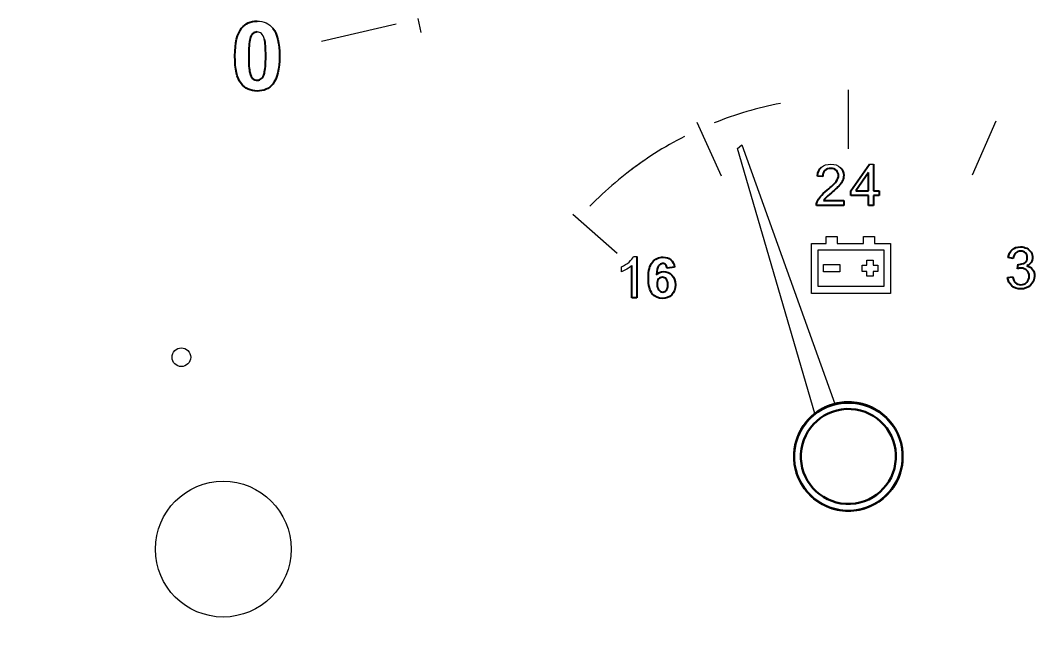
# Model space of a CAD drawing. Header units: millimetres. Extents: x 2768 to 3957, y 940 to 1781.
# Drawn here: x 3126.9 to 3202.1, y 1437.2 to 1482.6 of the extents above; entities that cross this region are included whole.
import ezdxf

# ---------------------------------------------------------------- set-up
doc = ezdxf.new("R2010")
doc.units = ezdxf.units.MM
doc.layers.add('layer 1', color=7, linetype='Continuous')
doc.layers.add('尺寸标注', color=2, linetype='Continuous', lineweight=25)
doc.styles.add('SGW', font='gbenor.shx', dxfattribs={"width": 0.6, "bigfont": 'hztxt.shx'})
doc.dimstyles.new('线性', dxfattribs={"dimtxt": 7, "dimasz": 3.5, "dimexe": 1.25, "dimexo": 0.625, "dimtad": 1, "dimdsep": 46, "dimtxsty": 'SGW', "dimcen": 2.5, "dimadec": 0, "dimazin": 0, "dimtfac": 1, "dimtmove": 0, "dimatfit": 3, "dimfxl": 0, "dimarcsym": 0})

# ---------------------------------------------------------------- blocks, each defined once
blk = doc.blocks.new('*D3')
at = {"layer": 'Defpoints', "color": 0, "transparency": 16777216}
for p in [(3153.99, 1607.225), (3267.573, 1607.225), (3238.49, 1435.655)]:
    blk.add_point(p, dxfattribs=at)
at = {"layer": '尺寸标注', "color": 0, "lineweight": -2, "transparency": 16777216}
for p, q in [((3154.615, 1607.225), (3268.823, 1607.225)), ((3267.573, 1439.155), (3267.573, 1603.725)), ((3239.115, 1435.655), (3268.823, 1435.655))]:
    blk.add_line(p, q, dxfattribs=at)
at = {"layer": '尺寸标注', "color": 0, "transparency": 16777216}
for points in [[(3266.989, 1603.725), (3268.156, 1603.725), (3267.573, 1607.225)], [(3266.989, 1439.155), (3268.156, 1439.155), (3267.573, 1435.655)]]:
    blk.add_solid(points, dxfattribs=at)
at = {"layer": '尺寸标注', "color": 0, "transparency": 16777216, "insert": (3263.448, 1507.203), "char_height": 7, "attachment_point": 5, "rotation": 90, "style": 'SGW'}
blk.add_mtext('\\M+181A3171.6%%P0.5', dxfattribs=at)
blk = doc.blocks.new('_DotSmall')
at = {"color": 0, "linetype": 'ByBlock', "const_width": 0.5}
blk.add_lwpolyline([(-0.0625, 0, 1), (0.0625, 0, 1)], format="xyb", close=True, dxfattribs=at)
blk = doc.blocks.new('*D5')
at = {"layer": 'Defpoints', "color": 0, "transparency": 16777216}
for p in [(2845.68, 1489.724), (3250.544, 1487.475), (3250.544, 1384.509)]:
    blk.add_point(p, dxfattribs=at)
at = {"layer": '尺寸标注', "color": 0, "lineweight": -2, "transparency": 16777216}
for p, q in [((2845.68, 1489.099), (2845.68, 1383.259)), ((3250.544, 1486.85), (3250.544, 1383.259)), ((2849.18, 1384.509), (3247.044, 1384.509))]:
    blk.add_line(p, q, dxfattribs=at)
at = {"layer": '尺寸标注', "color": 0, "transparency": 16777216}
for points in [[(2849.18, 1385.093), (2849.18, 1383.926), (2845.68, 1384.509)], [(3247.044, 1385.093), (3247.044, 1383.926), (3250.544, 1384.509)]]:
    blk.add_solid(points, dxfattribs=at)
at = {"layer": '尺寸标注', "color": 0, "transparency": 16777216, "insert": (3048.112, 1388.634), "char_height": 7, "attachment_point": 5, "style": 'SGW'}
blk.add_mtext('404.9', dxfattribs=at)
blk = doc.blocks.new('*D6')
at = {"layer": 'Defpoints', "color": 0, "transparency": 16777216}
for p in [(3048.359, 1617.424), (3281.8, 1617.424), (3048.242, 1422.425)]:
    blk.add_point(p, dxfattribs=at)
at = {"layer": '尺寸标注', "color": 0, "lineweight": -2, "transparency": 16777216}
for p, q in [((3048.984, 1617.424), (3283.05, 1617.424)), ((3281.8, 1425.925), (3281.8, 1613.924)), ((3048.867, 1422.425), (3283.05, 1422.425))]:
    blk.add_line(p, q, dxfattribs=at)
at = {"layer": '尺寸标注', "color": 0, "transparency": 16777216}
for points in [[(3281.217, 1613.924), (3282.383, 1613.924), (3281.8, 1617.424)], [(3281.217, 1425.925), (3282.383, 1425.925), (3281.8, 1422.425)]]:
    blk.add_solid(points, dxfattribs=at)
at = {"layer": '尺寸标注', "color": 0, "transparency": 16777216, "insert": (3277.675, 1519.924), "char_height": 7, "attachment_point": 5, "rotation": 90, "style": 'SGW'}
blk.add_mtext('195', dxfattribs=at)

msp = doc.modelspace()

# ---------------------------------------------------------------- linework, layer by layer
at = {"layer": 'layer 1', "color": 51, "lineweight": 9}
msp.add_ellipse((3138.785, 1457.818), major_axis=(0, 0.686), ratio=1, dxfattribs=at)
at = {"layer": 'layer 1', "color": 7, "lineweight": 0}
for points in [[(3156.208, 1482.771), (3156.208, 1482.771), (3156.407, 1481.733), (3156.407, 1481.733)], [(3144.367, 1482.578), (3144.858, 1482.578), (3145.24, 1482.403), (3145.515, 1482.054)], [(3154.602, 1482.346), (3154.602, 1482.346), (3149.103, 1481.068), (3149.103, 1481.068)], [(3144.68, 1481.663), (3144.589, 1481.738), (3144.485, 1481.775), (3144.367, 1481.775)], [(3144.906, 1481.219), (3144.846, 1481.44), (3144.771, 1481.588), (3144.68, 1481.663)], [(3187.898, 1473.165), (3187.898, 1473.165), (3187.898, 1477.509), (3187.898, 1477.509)], [(3187.898, 1473.165), (3187.898, 1473.165), (3187.898, 1477.509), (3187.898, 1477.509)], [(3187.898, 1473.165), (3187.898, 1473.165), (3187.898, 1477.509), (3187.898, 1477.509)], [(3187.898, 1473.165), (3187.898, 1473.165), (3187.898, 1477.509), (3187.898, 1477.509)], [(3187.898, 1473.165), (3187.898, 1473.165), (3187.898, 1477.509), (3187.898, 1477.509)], [(3187.898, 1473.165), (3187.898, 1473.165), (3187.898, 1477.509), (3187.898, 1477.509)], [(3187.898, 1473.165), (3187.898, 1473.165), (3187.898, 1477.509), (3187.898, 1477.509)], [(3187.898, 1473.165), (3187.898, 1473.165), (3187.898, 1477.509), (3187.898, 1477.509)], [(3187.898, 1473.165), (3187.898, 1473.165), (3187.898, 1477.509), (3187.898, 1477.509)], [(3187.898, 1473.165), (3187.898, 1473.165), (3187.898, 1477.509), (3187.898, 1477.509)], [(3187.898, 1473.165), (3187.898, 1473.165), (3187.898, 1477.509), (3187.898, 1477.509)], [(3187.898, 1473.165), (3187.898, 1473.165), (3187.898, 1477.509), (3187.898, 1477.509)], [(3187.898, 1473.165), (3187.898, 1473.165), (3187.898, 1477.509), (3187.898, 1477.509)], [(3187.898, 1473.165), (3187.898, 1473.165), (3187.898, 1477.509), (3187.898, 1477.509)], [(3187.898, 1473.165), (3187.898, 1473.165), (3187.898, 1477.509), (3187.898, 1477.509)], [(3187.898, 1473.165), (3187.898, 1473.165), (3187.898, 1477.509), (3187.898, 1477.509)], [(3187.898, 1473.165), (3187.898, 1473.165), (3187.898, 1477.509), (3187.898, 1477.509)], [(3187.898, 1473.165), (3187.898, 1473.165), (3187.898, 1477.509), (3187.898, 1477.509)], [(3187.898, 1473.165), (3187.898, 1473.165), (3187.898, 1477.509), (3187.898, 1477.509)], [(3187.898, 1473.165), (3187.898, 1473.165), (3187.898, 1477.509), (3187.898, 1477.509)], [(3187.898, 1473.165), (3187.898, 1473.165), (3187.898, 1477.509), (3187.898, 1477.509)], [(3187.898, 1477.509), (3187.898, 1477.509), (3187.898, 1477.509), (3187.898, 1477.509)], [(3197.024, 1471.244), (3197.024, 1471.244), (3198.775, 1475.219), (3198.775, 1475.219)], [(3197.024, 1471.244), (3197.024, 1471.244), (3198.775, 1475.219), (3198.775, 1475.219)], [(3197.024, 1471.244), (3197.024, 1471.244), (3198.775, 1475.219), (3198.775, 1475.219)], [(3197.024, 1471.244), (3197.024, 1471.244), (3198.775, 1475.219), (3198.775, 1475.219)], [(3197.024, 1471.244), (3197.024, 1471.244), (3198.775, 1475.219), (3198.775, 1475.219)], [(3197.024, 1471.244), (3197.024, 1471.244), (3198.775, 1475.219), (3198.775, 1475.219)], [(3197.024, 1471.244), (3197.024, 1471.244), (3198.775, 1475.219), (3198.775, 1475.219)], [(3197.024, 1471.244), (3197.024, 1471.244), (3198.775, 1475.219), (3198.775, 1475.219)], [(3197.024, 1471.244), (3197.024, 1471.244), (3198.775, 1475.219), (3198.775, 1475.219)], [(3197.024, 1471.244), (3197.024, 1471.244), (3198.775, 1475.219), (3198.775, 1475.219)], [(3197.024, 1471.244), (3197.024, 1471.244), (3198.775, 1475.219), (3198.775, 1475.219)], [(3197.024, 1471.244), (3197.024, 1471.244), (3198.775, 1475.219), (3198.775, 1475.219)], [(3197.024, 1471.244), (3197.024, 1471.244), (3198.775, 1475.219), (3198.775, 1475.219)], [(3197.024, 1471.244), (3197.024, 1471.244), (3198.775, 1475.219), (3198.775, 1475.219)], [(3197.024, 1471.244), (3197.024, 1471.244), (3198.775, 1475.219), (3198.775, 1475.219)], [(3197.024, 1471.244), (3197.024, 1471.244), (3198.775, 1475.219), (3198.775, 1475.219)], [(3197.024, 1471.244), (3197.024, 1471.244), (3198.775, 1475.219), (3198.775, 1475.219)], [(3197.024, 1471.244), (3197.024, 1471.244), (3198.775, 1475.219), (3198.775, 1475.219)], [(3197.024, 1471.244), (3197.024, 1471.244), (3198.775, 1475.219), (3198.775, 1475.219)], [(3197.024, 1471.244), (3197.024, 1471.244), (3198.775, 1475.219), (3198.775, 1475.219)], [(3197.024, 1471.244), (3197.024, 1471.244), (3198.775, 1475.219), (3198.775, 1475.219)], [(3178.56, 1471.154), (3178.56, 1471.154), (3176.771, 1475.112), (3176.771, 1475.112)], [(3179.738, 1473.197), (3179.738, 1473.197), (3180.05, 1473.458), (3180.05, 1473.458)], [(3187.898, 1473.165), (3187.898, 1473.165), (3187.898, 1473.165), (3187.898, 1473.165)], [(3189.45, 1472.026), (3189.45, 1472.026), (3189.754, 1472.026), (3189.754, 1472.026)], [(3189.45, 1472.026), (3189.45, 1472.026), (3189.754, 1472.026), (3189.754, 1472.026)], [(3197.024, 1471.244), (3197.024, 1471.244), (3197.024, 1471.244), (3197.024, 1471.244)], [(3170.871, 1465.455), (3170.871, 1465.455), (3167.607, 1468.321), (3167.607, 1468.321)], [(3170.871, 1465.455), (3170.871, 1465.455), (3167.607, 1468.321), (3167.607, 1468.321)], [(3170.871, 1465.455), (3170.871, 1465.455), (3167.607, 1468.321), (3167.607, 1468.321)], [(3170.871, 1465.455), (3170.871, 1465.455), (3167.607, 1468.321), (3167.607, 1468.321)], [(3170.871, 1465.455), (3170.871, 1465.455), (3167.607, 1468.321), (3167.607, 1468.321)], [(3170.871, 1465.455), (3170.871, 1465.455), (3167.607, 1468.321), (3167.607, 1468.321)], [(3170.871, 1465.455), (3170.871, 1465.455), (3167.607, 1468.321), (3167.607, 1468.321)], [(3170.871, 1465.455), (3170.871, 1465.455), (3167.607, 1468.321), (3167.607, 1468.321)], [(3170.871, 1465.455), (3170.871, 1465.455), (3167.607, 1468.321), (3167.607, 1468.321)], [(3170.871, 1465.455), (3170.871, 1465.455), (3167.607, 1468.321), (3167.607, 1468.321)], [(3170.871, 1465.455), (3170.871, 1465.455), (3167.607, 1468.321), (3167.607, 1468.321)], [(3170.871, 1465.455), (3170.871, 1465.455), (3167.607, 1468.321), (3167.607, 1468.321)], [(3170.871, 1465.455), (3170.871, 1465.455), (3167.607, 1468.321), (3167.607, 1468.321)], [(3170.871, 1465.455), (3170.871, 1465.455), (3167.607, 1468.321), (3167.607, 1468.321)], [(3170.871, 1465.455), (3170.871, 1465.455), (3167.607, 1468.321), (3167.607, 1468.321)], [(3170.871, 1465.455), (3170.871, 1465.455), (3167.607, 1468.321), (3167.607, 1468.321)], [(3170.871, 1465.455), (3170.871, 1465.455), (3167.607, 1468.321), (3167.607, 1468.321)], [(3170.871, 1465.455), (3170.871, 1465.455), (3167.607, 1468.321), (3167.607, 1468.321)], [(3170.871, 1465.455), (3170.871, 1465.455), (3167.607, 1468.321), (3167.607, 1468.321)], [(3170.871, 1465.455), (3170.871, 1465.455), (3167.607, 1468.321), (3167.607, 1468.321)], [(3170.871, 1465.455), (3170.871, 1465.455), (3167.607, 1468.321), (3167.607, 1468.321)], [(3167.607, 1468.321), (3167.607, 1468.321), (3167.607, 1468.321), (3167.607, 1468.321)], [(3170.871, 1465.455), (3170.871, 1465.455), (3170.871, 1465.455), (3170.871, 1465.455)], [(3171.199, 1464.473), (3171.408, 1464.571), (3171.59, 1464.69), (3171.745, 1464.829)], [(3171.199, 1464.473), (3171.408, 1464.571), (3171.59, 1464.69), (3171.745, 1464.829)], [(3171.745, 1464.829), (3171.901, 1464.968), (3172.011, 1465.103), (3172.076, 1465.234)], [(3171.745, 1464.829), (3171.901, 1464.968), (3172.011, 1465.103), (3172.076, 1465.234)], [(3172.076, 1465.234), (3172.076, 1465.234), (3172.316, 1465.234), (3172.316, 1465.234)], [(3172.076, 1465.234), (3172.076, 1465.234), (3172.316, 1465.234), (3172.316, 1465.234)], [(3171.199, 1464.114), (3171.199, 1464.114), (3171.199, 1464.473), (3171.199, 1464.473)], [(3171.199, 1464.114), (3171.199, 1464.114), (3171.199, 1464.473), (3171.199, 1464.473)], [(3171.592, 1464.306), (3171.446, 1464.221), (3171.315, 1464.156), (3171.199, 1464.114)], [(3171.592, 1464.306), (3171.446, 1464.221), (3171.315, 1464.156), (3171.199, 1464.114)], [(3171.944, 1464.562), (3171.854, 1464.477), (3171.737, 1464.391), (3171.592, 1464.306)], [(3171.944, 1464.562), (3171.854, 1464.477), (3171.737, 1464.391), (3171.592, 1464.306)]]:
    msp.add_open_spline(points, degree=3, dxfattribs=at)
at = {"layer": 'layer 1', "color": 7}
for points, knots in [([(3143.18, 1477.988), (3142.879, 1478.365), (3142.728, 1479.039), (3142.728, 1480.008), (3142.728, 1480.008), (3142.728, 1480.959), (3142.894, 1481.643), (3143.224, 1482.061)], [0.625, 0.625, 0.625, 0.625, 0.75, 0.75, 0.75, 0.75, 0.875, 0.875, 0.875, 0.875]), ([(3145.515, 1482.054), (3145.843, 1481.641), (3146.008, 1480.956), (3146.008, 1479.997), (3146.008, 1479.997), (3146.008, 1479.042), (3145.842, 1478.356), (3145.512, 1477.937)], [0.125, 0.125, 0.125, 0.125, 0.25, 0.25, 0.25, 0.25, 0.375, 0.375, 0.375, 0.375]), ([(3143.841, 1481.261), (3143.775, 1481.011), (3143.741, 1480.59), (3143.741, 1479.997), (3143.741, 1479.997), (3143.741, 1479.405), (3143.771, 1478.998), (3143.83, 1478.777)], [0.1666667, 0.1666667, 0.1666667, 0.1666667, 0.25, 0.25, 0.25, 0.25, 0.3333333, 0.3333333, 0.3333333, 0.3333333]), ([(3144.895, 1478.737), (3144.961, 1478.985), (3144.995, 1479.405), (3144.995, 1479.997), (3144.995, 1479.997), (3144.995, 1480.59), (3144.965, 1480.997), (3144.906, 1481.219)], [0.6666667, 0.6666667, 0.6666667, 0.6666667, 0.75, 0.75, 0.75, 0.75, 0.8333333, 0.8333333, 0.8333333, 0.8333333]), ([(3144.056, 1478.333), (3144.148, 1478.26), (3144.251, 1478.223), (3144.367, 1478.223), (3144.367, 1478.223), (3144.485, 1478.223), (3144.59, 1478.26), (3144.681, 1478.336)], [0.4166667, 0.4166667, 0.4166667, 0.4166667, 0.5, 0.5, 0.5, 0.5, 0.5833333, 0.5833333, 0.5833333, 0.5833333]), ([(3145.512, 1477.937), (3145.239, 1477.592), (3144.858, 1477.421), (3144.367, 1477.421), (3144.367, 1477.421), (3143.877, 1477.421), (3143.481, 1477.609), (3143.18, 1477.988)], [0.375, 0.375, 0.375, 0.375, 0.5, 0.5, 0.5, 0.5, 0.625, 0.625, 0.625, 0.625]), ([(3187.01, 1471.578), (3186.905, 1471.679), (3186.767, 1471.73), (3186.598, 1471.73), (3186.598, 1471.73), (3186.418, 1471.73), (3186.275, 1471.676), (3186.168, 1471.568)], [0.36363636, 0.36363636, 0.36363636, 0.36363636, 0.40909091, 0.40909091, 0.40909091, 0.40909092, 0.45454545, 0.45454545, 0.45454545, 0.45454545]), ([(3186.995, 1470.758), (3187.111, 1470.915), (3187.168, 1471.065), (3187.168, 1471.205), (3187.168, 1471.205), (3187.168, 1471.352), (3187.116, 1471.477), (3187.01, 1471.578)], [0.27272727, 0.27272727, 0.27272727, 0.27272727, 0.31818182, 0.31818182, 0.31818182, 0.31818183, 0.36363636, 0.36363636, 0.36363636, 0.36363636]), ([(3187.296, 1471.796), (3187.466, 1471.635), (3187.551, 1471.435), (3187.551, 1471.197), (3187.551, 1471.197), (3187.551, 1471.075), (3187.526, 1470.956), (3187.476, 1470.839)], [0.68181818, 0.68181818, 0.68181818, 0.68181818, 0.72727273, 0.72727273, 0.72727273, 0.72727274, 0.77272727, 0.77272727, 0.77272727, 0.77272727]), ([(3199.965, 1465.738), (3200.127, 1465.875), (3200.327, 1465.944), (3200.567, 1465.944), (3200.567, 1465.944), (3200.732, 1465.944), (3200.884, 1465.908), (3201.023, 1465.838)], [0.6, 0.6, 0.6, 0.6, 0.63333333, 0.63333333, 0.63333333, 0.63333334, 0.66666667, 0.66666667, 0.66666667, 0.66666667]), ([(3200.932, 1465.503), (3200.84, 1465.593), (3200.721, 1465.638), (3200.575, 1465.638), (3200.575, 1465.638), (3200.43, 1465.638), (3200.309, 1465.592), (3200.213, 1465.502)], [0.43333333, 0.43333333, 0.43333333, 0.43333333, 0.46666667, 0.46666667, 0.46666667, 0.46666668, 0.5, 0.5, 0.5, 0.5]), ([(3200.881, 1464.782), (3201.008, 1464.865), (3201.071, 1464.992), (3201.071, 1465.165), (3201.071, 1465.165), (3201.071, 1465.301), (3201.025, 1465.414), (3200.932, 1465.503)], [0.36666667, 0.36666667, 0.36666667, 0.36666667, 0.4, 0.4, 0.4, 0.40000001, 0.43333333, 0.43333333, 0.43333333, 0.43333333]), ([(3201.343, 1465.547), (3201.416, 1465.424), (3201.454, 1465.294), (3201.454, 1465.156), (3201.454, 1465.156), (3201.454, 1465.026), (3201.419, 1464.906), (3201.348, 1464.798)], [0.7, 0.7, 0.7, 0.7, 0.73333333, 0.73333333, 0.73333333, 0.73333334, 0.76666667, 0.76666667, 0.76666667, 0.76666667]), ([(3174.888, 1462.422), (3174.71, 1462.238), (3174.48, 1462.146), (3174.2, 1462.146), (3174.2, 1462.146), (3173.9, 1462.146), (3173.653, 1462.263), (3173.46, 1462.496), (3173.46, 1462.496), (3173.266, 1462.73), (3173.169, 1463.112), (3173.169, 1463.644), (3173.169, 1463.644), (3173.169, 1464.189), (3173.27, 1464.582), (3173.471, 1464.823)], [0.5625, 0.5625, 0.5625, 0.5625, 0.625, 0.625, 0.625, 0.625, 0.6875, 0.6875, 0.6875, 0.6875, 0.75, 0.75, 0.75, 0.75, 0.8125, 0.8125, 0.8125, 0.8125]), ([(3173.471, 1464.823), (3173.673, 1465.064), (3173.935, 1465.184), (3174.257, 1465.184), (3174.257, 1465.184), (3174.483, 1465.184), (3174.67, 1465.121), (3174.818, 1464.995)], [0.8125, 0.8125, 0.8125, 0.8125, 0.875, 0.875, 0.875, 0.875, 0.9375, 0.9375, 0.9375, 0.9375]), ([(3174.444, 1464.634), (3174.387, 1464.688), (3174.313, 1464.715), (3174.222, 1464.715), (3174.222, 1464.715), (3174.102, 1464.715), (3174.001, 1464.661), (3173.917, 1464.553)], [0.125, 0.125, 0.125, 0.125, 0.1875, 0.1875, 0.1875, 0.1875, 0.25, 0.25, 0.25, 0.25]), ([(3200.393, 1464.662), (3200.418, 1464.659), (3200.438, 1464.658), (3200.453, 1464.658), (3200.453, 1464.658), (3200.611, 1464.658), (3200.754, 1464.7), (3200.881, 1464.782)], [0.3, 0.3, 0.3, 0.3, 0.33333333, 0.33333333, 0.33333333, 0.33333334, 0.36666667, 0.36666667, 0.36666667, 0.36666667]), ([(3173.76, 1463.877), (3173.902, 1464.045), (3174.078, 1464.129), (3174.289, 1464.129), (3174.289, 1464.129), (3174.528, 1464.129), (3174.731, 1464.038), (3174.901, 1463.856)], [0.3125, 0.3125, 0.3125, 0.3125, 0.375, 0.375, 0.375, 0.375, 0.4375, 0.4375, 0.4375, 0.4375]), ([(3174.901, 1463.856), (3175.071, 1463.676), (3175.156, 1463.442), (3175.156, 1463.155), (3175.156, 1463.155), (3175.156, 1462.85), (3175.067, 1462.606), (3174.888, 1462.422)], [0.4375, 0.4375, 0.4375, 0.4375, 0.5, 0.5, 0.5, 0.5, 0.5625, 0.5625, 0.5625, 0.5625]), ([(3201.04, 1464.211), (3200.928, 1464.321), (3200.786, 1464.377), (3200.614, 1464.377), (3200.614, 1464.377), (3200.544, 1464.377), (3200.456, 1464.363), (3200.352, 1464.336)], [0.2, 0.2, 0.2, 0.2, 0.23333333, 0.23333333, 0.23333333, 0.23333334, 0.26666667, 0.26666667, 0.26666667, 0.26666667]), ([(3201.027, 1463.337), (3201.147, 1463.459), (3201.208, 1463.609), (3201.208, 1463.788), (3201.208, 1463.788), (3201.208, 1463.959), (3201.152, 1464.1), (3201.04, 1464.211)], [0.13333333, 0.13333333, 0.13333333, 0.13333333, 0.16666667, 0.16666667, 0.16666667, 0.16666668, 0.2, 0.2, 0.2, 0.2]), ([(3201.454, 1464.285), (3201.553, 1464.155), (3201.602, 1463.992), (3201.602, 1463.796), (3201.602, 1463.796), (3201.602, 1463.532), (3201.506, 1463.308), (3201.313, 1463.123)], [0.83333333, 0.83333333, 0.83333333, 0.83333333, 0.86666667, 0.86666667, 0.86666667, 0.86666668, 0.9, 0.9, 0.9, 0.9]), ([(3174.484, 1463.574), (3174.409, 1463.664), (3174.314, 1463.709), (3174.2, 1463.709), (3174.2, 1463.709), (3174.091, 1463.709), (3173.998, 1463.666), (3173.922, 1463.58)], [0.625, 0.625, 0.625, 0.625, 0.75, 0.75, 0.75, 0.75, 0.875, 0.875, 0.875, 0.875]), ([(3174.492, 1462.743), (3174.563, 1462.825), (3174.598, 1462.961), (3174.598, 1463.149), (3174.598, 1463.149), (3174.598, 1463.342), (3174.56, 1463.484), (3174.484, 1463.574)], [0.375, 0.375, 0.375, 0.375, 0.5, 0.5, 0.5, 0.5, 0.625, 0.625, 0.625, 0.625]), ([(3201.313, 1463.123), (3201.12, 1462.939), (3200.876, 1462.848), (3200.581, 1462.848), (3200.581, 1462.848), (3200.315, 1462.848), (3200.094, 1462.927), (3199.919, 1463.085)], [0.9, 0.9, 0.9, 0.9, 0.93333333, 0.93333333, 0.93333333, 0.93333334, 0.96666667, 0.96666667, 0.96666667, 0.96666667]), ([(3200.208, 1463.295), (3200.311, 1463.202), (3200.436, 1463.155), (3200.583, 1463.155), (3200.583, 1463.155), (3200.758, 1463.155), (3200.906, 1463.216), (3201.027, 1463.337)], [0.06666667, 0.06666667, 0.06666667, 0.06666667, 0.1, 0.1, 0.1, 0.10000001, 0.13333333, 0.13333333, 0.13333333, 0.13333333]), ([(3173.936, 1462.77), (3174.021, 1462.669), (3174.119, 1462.619), (3174.228, 1462.619), (3174.228, 1462.619), (3174.334, 1462.619), (3174.422, 1462.66), (3174.492, 1462.743)], [0.125, 0.125, 0.125, 0.125, 0.25, 0.25, 0.25, 0.25, 0.375, 0.375, 0.375, 0.375]), ([(3191.891, 1450.474), (3191.891, 1452.68), (3190.103, 1454.469), (3187.896, 1454.469), (3187.896, 1454.469), (3185.689, 1454.469), (3183.901, 1452.68), (3183.901, 1450.474), (3183.901, 1450.474), (3183.901, 1448.267), (3185.689, 1446.479), (3187.896, 1446.479), (3187.896, 1446.479), (3190.102, 1446.479), (3191.891, 1448.267), (3191.891, 1450.474)], [0, 0, 0, 0, 0.25, 0.25, 0.25, 0.25, 0.5, 0.5, 0.5, 0.5, 0.75, 0.75, 0.75, 0.75, 1, 1, 1, 1]), ([(3191.891, 1450.474), (3191.891, 1452.68), (3190.103, 1454.469), (3187.896, 1454.469), (3187.896, 1454.469), (3185.689, 1454.469), (3183.901, 1452.68), (3183.901, 1450.474), (3183.901, 1450.474), (3183.901, 1448.267), (3185.689, 1446.479), (3187.896, 1446.479), (3187.896, 1446.479), (3190.102, 1446.479), (3191.891, 1448.267), (3191.891, 1450.474)], [0, 0, 0, 0, 0.25, 0.25, 0.25, 0.25, 0.5, 0.5, 0.5, 0.5, 0.75, 0.75, 0.75, 0.75, 1, 1, 1, 1])]:
    msp.add_open_spline(points, degree=3, knots=knots, dxfattribs=at)
for points in [[(3143.224, 1482.061), (3143.497, 1482.405), (3143.878, 1482.578), (3144.367, 1482.578)], [(3144.055, 1481.663), (3143.963, 1481.588), (3143.891, 1481.454), (3143.841, 1481.261)], [(3144.367, 1481.775), (3144.251, 1481.775), (3144.146, 1481.738), (3144.055, 1481.663)], [(3143.83, 1478.777), (3143.89, 1478.554), (3143.965, 1478.407), (3144.056, 1478.333)], [(3144.681, 1478.336), (3144.773, 1478.41), (3144.845, 1478.544), (3144.895, 1478.737)], [(3185.622, 1471.161), (3185.648, 1471.447), (3185.747, 1471.664), (3185.918, 1471.814)], [(3186.168, 1471.568), (3186.06, 1471.461), (3186.006, 1471.312), (3186.004, 1471.122)], [(3188.067, 1470.062), (3188.067, 1470.062), (3189.45, 1472.026), (3189.45, 1472.026)], [(3189.381, 1471.428), (3189.381, 1471.428), (3188.433, 1470.062), (3188.433, 1470.062)], [(3189.381, 1470.062), (3189.381, 1470.062), (3189.381, 1471.428), (3189.381, 1471.428)], [(3189.754, 1472.026), (3189.754, 1472.026), (3189.754, 1470.062), (3189.754, 1470.062)], [(3186.004, 1471.122), (3186.004, 1471.122), (3185.622, 1471.161), (3185.622, 1471.161)], [(3186.327, 1470.116), (3186.656, 1470.386), (3186.879, 1470.6), (3186.995, 1470.758)], [(3187.476, 1470.839), (3187.427, 1470.722), (3187.344, 1470.598), (3187.229, 1470.469)], [(3185.84, 1469.657), (3185.953, 1469.789), (3186.115, 1469.942), (3186.327, 1470.116)], [(3186.656, 1469.936), (3186.433, 1469.748), (3186.289, 1469.621), (3186.226, 1469.554)], [(3187.229, 1470.469), (3187.114, 1470.339), (3186.923, 1470.162), (3186.656, 1469.936)], [(3188.067, 1469.721), (3188.067, 1469.721), (3188.067, 1470.062), (3188.067, 1470.062)], [(3188.433, 1470.062), (3188.433, 1470.062), (3189.381, 1470.062), (3189.381, 1470.062)], [(3189.754, 1470.062), (3189.754, 1470.062), (3190.163, 1470.062), (3190.163, 1470.062)], [(3190.163, 1470.062), (3190.163, 1470.062), (3190.163, 1469.721), (3190.163, 1469.721)], [(3185.552, 1468.995), (3185.549, 1469.085), (3185.563, 1469.171), (3185.595, 1469.253)], [(3185.595, 1469.253), (3185.646, 1469.39), (3185.728, 1469.524), (3185.84, 1469.657)], [(3186.226, 1469.554), (3186.162, 1469.488), (3186.11, 1469.421), (3186.069, 1469.353)], [(3186.069, 1469.353), (3186.069, 1469.353), (3187.555, 1469.353), (3187.555, 1469.353)], [(3187.555, 1469.353), (3187.555, 1469.353), (3187.555, 1468.995), (3187.555, 1468.995)], [(3189.381, 1469.721), (3189.381, 1469.721), (3188.067, 1469.721), (3188.067, 1469.721)], [(3189.381, 1468.995), (3189.381, 1468.995), (3189.381, 1469.721), (3189.381, 1469.721)], [(3189.754, 1469.721), (3189.754, 1469.721), (3189.754, 1468.995), (3189.754, 1468.995)], [(3190.163, 1469.721), (3190.163, 1469.721), (3189.754, 1469.721), (3189.754, 1469.721)], [(3187.555, 1468.995), (3187.555, 1468.995), (3185.552, 1468.995), (3185.552, 1468.995)], [(3189.754, 1468.995), (3189.754, 1468.995), (3189.381, 1468.995), (3189.381, 1468.995)], [(3199.655, 1465.158), (3199.7, 1465.408), (3199.804, 1465.601), (3199.965, 1465.738)], [(3200.213, 1465.502), (3200.117, 1465.411), (3200.055, 1465.274), (3200.027, 1465.092)], [(3201.023, 1465.838), (3201.162, 1465.766), (3201.269, 1465.67), (3201.343, 1465.547)], [(3172.316, 1465.234), (3172.316, 1465.234), (3172.316, 1462.191), (3172.316, 1462.191)], [(3174.549, 1464.382), (3174.536, 1464.496), (3174.501, 1464.58), (3174.444, 1464.634)], [(3174.818, 1464.995), (3174.966, 1464.868), (3175.06, 1464.684), (3175.101, 1464.443)], [(3200.027, 1465.092), (3200.027, 1465.092), (3199.655, 1465.158), (3199.655, 1465.158)], [(3200.352, 1464.336), (3200.352, 1464.336), (3200.393, 1464.662), (3200.393, 1464.662)], [(3201.348, 1464.798), (3201.277, 1464.691), (3201.174, 1464.606), (3201.036, 1464.542)], [(3171.944, 1462.191), (3171.944, 1462.191), (3171.944, 1464.562), (3171.944, 1464.562)], [(3173.917, 1464.553), (3173.834, 1464.445), (3173.782, 1464.219), (3173.76, 1463.877)], [(3175.101, 1464.443), (3175.101, 1464.443), (3174.549, 1464.382), (3174.549, 1464.382)], [(3201.036, 1464.542), (3201.215, 1464.501), (3201.354, 1464.415), (3201.454, 1464.285)], [(3173.922, 1463.58), (3173.846, 1463.494), (3173.809, 1463.367), (3173.809, 1463.199)], [(3173.809, 1463.199), (3173.809, 1463.014), (3173.851, 1462.871), (3173.936, 1462.77)], [(3199.618, 1463.701), (3199.618, 1463.701), (3199.99, 1463.751), (3199.99, 1463.751)], [(3199.919, 1463.085), (3199.743, 1463.243), (3199.643, 1463.449), (3199.618, 1463.701)], [(3199.99, 1463.751), (3200.033, 1463.54), (3200.105, 1463.388), (3200.208, 1463.295)], [(3172.316, 1462.191), (3172.316, 1462.191), (3171.944, 1462.191), (3171.944, 1462.191)]]:
    msp.add_open_spline(points, degree=3, dxfattribs=at)
at = {"layer": 'layer 1', "color": 22, "lineweight": 0}
for points in [[(3182.886, 1476.509), (3181.217, 1476.185), (3179.583, 1475.705), (3178.004, 1475.074)], [(3175.839, 1474.086), (3174.326, 1473.311), (3172.89, 1472.394), (3171.549, 1471.349)], [(3172.741, 1472.228), (3171.348, 1471.254), (3170.049, 1470.151), (3168.863, 1468.933)]]:
    msp.add_open_spline(points, degree=3, dxfattribs=at)
at = {"layer": 'layer 1', "color": 22, "lineweight": 20}
for points in [[(3185.43, 1453.673), (3185.43, 1453.673), (3179.738, 1473.197), (3179.738, 1473.197)], [(3180.05, 1473.458), (3180.05, 1473.458), (3186.91, 1454.387), (3186.91, 1454.387)], [(3186.91, 1454.387), (3186.91, 1454.387), (3185.43, 1453.673), (3185.43, 1453.673)]]:
    msp.add_open_spline(points, degree=3, dxfattribs=at)
at = {"layer": 'layer 1', "color": 7, "lineweight": 9}
for points in [[(3185.622, 1471.161), (3185.648, 1471.447), (3185.747, 1471.664), (3185.918, 1471.814)], [(3186.168, 1471.568), (3186.06, 1471.461), (3186.006, 1471.312), (3186.004, 1471.122)], [(3188.067, 1470.062), (3188.067, 1470.062), (3189.45, 1472.026), (3189.45, 1472.026)], [(3189.381, 1471.428), (3189.381, 1471.428), (3188.433, 1470.062), (3188.433, 1470.062)], [(3189.381, 1470.062), (3189.381, 1470.062), (3189.381, 1471.428), (3189.381, 1471.428)], [(3189.754, 1472.026), (3189.754, 1472.026), (3189.754, 1470.062), (3189.754, 1470.062)], [(3186.004, 1471.122), (3186.004, 1471.122), (3185.622, 1471.161), (3185.622, 1471.161)], [(3186.327, 1470.116), (3186.656, 1470.386), (3186.879, 1470.6), (3186.995, 1470.758)], [(3187.476, 1470.839), (3187.427, 1470.722), (3187.344, 1470.598), (3187.229, 1470.469)], [(3185.84, 1469.657), (3185.953, 1469.789), (3186.115, 1469.942), (3186.327, 1470.116)], [(3186.656, 1469.936), (3186.433, 1469.748), (3186.289, 1469.621), (3186.226, 1469.554)], [(3187.229, 1470.469), (3187.114, 1470.339), (3186.923, 1470.162), (3186.656, 1469.936)], [(3188.067, 1469.721), (3188.067, 1469.721), (3188.067, 1470.062), (3188.067, 1470.062)], [(3188.433, 1470.062), (3188.433, 1470.062), (3189.381, 1470.062), (3189.381, 1470.062)], [(3189.754, 1470.062), (3189.754, 1470.062), (3190.163, 1470.062), (3190.163, 1470.062)], [(3190.163, 1470.062), (3190.163, 1470.062), (3190.163, 1469.721), (3190.163, 1469.721)], [(3185.552, 1468.995), (3185.549, 1469.085), (3185.563, 1469.171), (3185.595, 1469.253)], [(3185.595, 1469.253), (3185.646, 1469.39), (3185.728, 1469.524), (3185.84, 1469.657)], [(3186.226, 1469.554), (3186.162, 1469.488), (3186.11, 1469.421), (3186.069, 1469.353)], [(3186.069, 1469.353), (3186.069, 1469.353), (3187.555, 1469.353), (3187.555, 1469.353)], [(3187.555, 1469.353), (3187.555, 1469.353), (3187.555, 1468.995), (3187.555, 1468.995)], [(3189.381, 1469.721), (3189.381, 1469.721), (3188.067, 1469.721), (3188.067, 1469.721)], [(3189.381, 1468.995), (3189.381, 1468.995), (3189.381, 1469.721), (3189.381, 1469.721)], [(3189.754, 1469.721), (3189.754, 1469.721), (3189.754, 1468.995), (3189.754, 1468.995)], [(3190.163, 1469.721), (3190.163, 1469.721), (3189.754, 1469.721), (3189.754, 1469.721)], [(3187.555, 1468.995), (3187.555, 1468.995), (3185.552, 1468.995), (3185.552, 1468.995)], [(3189.754, 1468.995), (3189.754, 1468.995), (3189.381, 1468.995), (3189.381, 1468.995)], [(3185.173, 1466.194), (3185.173, 1466.194), (3186.269, 1466.194), (3186.269, 1466.194)], [(3185.173, 1462.505), (3185.173, 1462.505), (3185.173, 1466.194), (3185.173, 1466.194)], [(3186.269, 1466.714), (3186.269, 1466.714), (3187.064, 1466.714), (3187.064, 1466.714)], [(3186.269, 1466.194), (3186.269, 1466.194), (3186.269, 1466.714), (3186.269, 1466.714)], [(3187.064, 1466.714), (3187.064, 1466.714), (3187.064, 1466.194), (3187.064, 1466.194)], [(3187.064, 1466.194), (3187.064, 1466.194), (3189.019, 1466.194), (3189.019, 1466.194)], [(3189.019, 1466.194), (3189.019, 1466.194), (3189.019, 1466.714), (3189.019, 1466.714)], [(3189.019, 1466.714), (3189.019, 1466.714), (3189.814, 1466.714), (3189.814, 1466.714)], [(3189.814, 1466.714), (3189.814, 1466.714), (3189.814, 1466.194), (3189.814, 1466.194)], [(3189.814, 1466.194), (3189.814, 1466.194), (3191.009, 1466.194), (3191.009, 1466.194)], [(3191.009, 1466.194), (3191.009, 1466.194), (3191.009, 1462.505), (3191.009, 1462.505)], [(3185.678, 1463.015), (3185.678, 1463.015), (3185.678, 1465.735), (3185.678, 1465.735)], [(3185.678, 1465.735), (3185.678, 1465.735), (3190.505, 1465.735), (3190.505, 1465.735)], [(3190.505, 1465.735), (3190.505, 1465.735), (3190.505, 1463.015), (3190.505, 1463.015)], [(3199.655, 1465.158), (3199.7, 1465.408), (3199.804, 1465.601), (3199.965, 1465.738)], [(3200.213, 1465.502), (3200.117, 1465.411), (3200.055, 1465.274), (3200.027, 1465.092)], [(3201.023, 1465.838), (3201.162, 1465.766), (3201.269, 1465.67), (3201.343, 1465.547)], [(3172.316, 1465.234), (3172.316, 1465.234), (3172.316, 1462.191), (3172.316, 1462.191)], [(3186.069, 1464.114), (3186.069, 1464.114), (3186.069, 1464.636), (3186.069, 1464.636)], [(3186.069, 1464.636), (3186.069, 1464.636), (3187.27, 1464.636), (3187.27, 1464.636)], [(3187.27, 1464.636), (3187.27, 1464.636), (3187.27, 1464.114), (3187.27, 1464.114)], [(3188.912, 1464.139), (3188.912, 1464.139), (3188.912, 1464.61), (3188.912, 1464.61)], [(3188.912, 1464.61), (3188.912, 1464.61), (3189.253, 1464.61), (3189.253, 1464.61)], [(3189.253, 1464.955), (3189.253, 1464.955), (3189.719, 1464.955), (3189.719, 1464.955)], [(3189.253, 1464.61), (3189.253, 1464.61), (3189.253, 1464.955), (3189.253, 1464.955)], [(3189.719, 1464.955), (3189.719, 1464.955), (3189.719, 1464.61), (3189.719, 1464.61)], [(3189.719, 1464.61), (3189.719, 1464.61), (3190.06, 1464.61), (3190.06, 1464.61)], [(3190.06, 1464.61), (3190.06, 1464.61), (3190.06, 1464.139), (3190.06, 1464.139)], [(3200.027, 1465.092), (3200.027, 1465.092), (3199.655, 1465.158), (3199.655, 1465.158)], [(3200.352, 1464.336), (3200.352, 1464.336), (3200.393, 1464.662), (3200.393, 1464.662)], [(3201.348, 1464.798), (3201.277, 1464.691), (3201.174, 1464.606), (3201.036, 1464.542)], [(3171.944, 1462.191), (3171.944, 1462.191), (3171.944, 1464.562), (3171.944, 1464.562)], [(3187.27, 1464.114), (3187.27, 1464.114), (3186.069, 1464.114), (3186.069, 1464.114)], [(3189.253, 1464.139), (3189.253, 1464.139), (3188.912, 1464.139), (3188.912, 1464.139)], [(3189.253, 1463.795), (3189.253, 1463.795), (3189.253, 1464.139), (3189.253, 1464.139)], [(3189.719, 1464.139), (3189.719, 1464.139), (3189.719, 1463.795), (3189.719, 1463.795)], [(3190.06, 1464.139), (3190.06, 1464.139), (3189.719, 1464.139), (3189.719, 1464.139)], [(3201.036, 1464.542), (3201.215, 1464.501), (3201.354, 1464.415), (3201.454, 1464.285)], [(3189.719, 1463.795), (3189.719, 1463.795), (3189.253, 1463.795), (3189.253, 1463.795)], [(3199.618, 1463.701), (3199.618, 1463.701), (3199.99, 1463.751), (3199.99, 1463.751)], [(3199.919, 1463.085), (3199.743, 1463.243), (3199.643, 1463.449), (3199.618, 1463.701)], [(3199.99, 1463.751), (3200.033, 1463.54), (3200.105, 1463.388), (3200.208, 1463.295)], [(3191.009, 1462.505), (3191.009, 1462.505), (3185.173, 1462.505), (3185.173, 1462.505)], [(3190.505, 1463.015), (3190.505, 1463.015), (3185.678, 1463.015), (3185.678, 1463.015)], [(3172.316, 1462.191), (3172.316, 1462.191), (3171.944, 1462.191), (3171.944, 1462.191)]]:
    msp.add_open_spline(points, degree=3, dxfattribs=at)
at = {"layer": 'layer 1', "color": 7, "lineweight": 0}
msp.add_open_spline([(3185.918, 1471.814), (3186.088, 1471.963), (3186.318, 1472.038), (3186.606, 1472.038), (3186.606, 1472.038), (3186.897, 1472.038), (3187.127, 1471.957), (3187.296, 1471.796)], degree=3, knots=[0.59090909, 0.59090909, 0.59090909, 0.59090909, 0.63636364, 0.63636364, 0.63636364, 0.63636365, 0.68181818, 0.68181818, 0.68181818, 0.68181818], dxfattribs=at)
msp.add_open_spline([(3185.918, 1471.814), (3186.088, 1471.963), (3186.318, 1472.038), (3186.606, 1472.038), (3186.606, 1472.038), (3186.897, 1472.038), (3187.127, 1471.957), (3187.296, 1471.796)], degree=3, knots=[0.59090909, 0.59090909, 0.59090909, 0.59090909, 0.63636364, 0.63636364, 0.63636364, 0.63636365, 0.68181818, 0.68181818, 0.68181818, 0.68181818], dxfattribs=at)
at = {"layer": 'layer 1', "color": 7, "lineweight": 9}
for points, knots in [([(3187.01, 1471.578), (3186.905, 1471.679), (3186.767, 1471.73), (3186.598, 1471.73), (3186.598, 1471.73), (3186.418, 1471.73), (3186.275, 1471.676), (3186.168, 1471.568)], [0.36363636, 0.36363636, 0.36363636, 0.36363636, 0.40909091, 0.40909091, 0.40909091, 0.40909092, 0.45454545, 0.45454545, 0.45454545, 0.45454545]), ([(3186.995, 1470.758), (3187.111, 1470.915), (3187.168, 1471.065), (3187.168, 1471.205), (3187.168, 1471.205), (3187.168, 1471.352), (3187.116, 1471.477), (3187.01, 1471.578)], [0.27272727, 0.27272727, 0.27272727, 0.27272727, 0.31818182, 0.31818182, 0.31818182, 0.31818183, 0.36363636, 0.36363636, 0.36363636, 0.36363636]), ([(3187.296, 1471.796), (3187.466, 1471.635), (3187.551, 1471.435), (3187.551, 1471.197), (3187.551, 1471.197), (3187.551, 1471.075), (3187.526, 1470.956), (3187.476, 1470.839)], [0.68181818, 0.68181818, 0.68181818, 0.68181818, 0.72727273, 0.72727273, 0.72727273, 0.72727274, 0.77272727, 0.77272727, 0.77272727, 0.77272727]), ([(3199.965, 1465.738), (3200.127, 1465.875), (3200.327, 1465.944), (3200.567, 1465.944), (3200.567, 1465.944), (3200.732, 1465.944), (3200.884, 1465.908), (3201.023, 1465.838)], [0.6, 0.6, 0.6, 0.6, 0.63333333, 0.63333333, 0.63333333, 0.63333334, 0.66666667, 0.66666667, 0.66666667, 0.66666667]), ([(3200.932, 1465.503), (3200.84, 1465.593), (3200.721, 1465.638), (3200.575, 1465.638), (3200.575, 1465.638), (3200.43, 1465.638), (3200.309, 1465.592), (3200.213, 1465.502)], [0.43333333, 0.43333333, 0.43333333, 0.43333333, 0.46666667, 0.46666667, 0.46666667, 0.46666668, 0.5, 0.5, 0.5, 0.5]), ([(3200.881, 1464.782), (3201.008, 1464.865), (3201.071, 1464.992), (3201.071, 1465.165), (3201.071, 1465.165), (3201.071, 1465.301), (3201.025, 1465.414), (3200.932, 1465.503)], [0.36666667, 0.36666667, 0.36666667, 0.36666667, 0.4, 0.4, 0.4, 0.40000001, 0.43333333, 0.43333333, 0.43333333, 0.43333333]), ([(3201.343, 1465.547), (3201.416, 1465.424), (3201.454, 1465.294), (3201.454, 1465.156), (3201.454, 1465.156), (3201.454, 1465.026), (3201.419, 1464.906), (3201.348, 1464.798)], [0.7, 0.7, 0.7, 0.7, 0.73333333, 0.73333333, 0.73333333, 0.73333334, 0.76666667, 0.76666667, 0.76666667, 0.76666667]), ([(3200.393, 1464.662), (3200.418, 1464.659), (3200.438, 1464.658), (3200.453, 1464.658), (3200.453, 1464.658), (3200.611, 1464.658), (3200.754, 1464.7), (3200.881, 1464.782)], [0.3, 0.3, 0.3, 0.3, 0.33333333, 0.33333333, 0.33333333, 0.33333334, 0.36666667, 0.36666667, 0.36666667, 0.36666667]), ([(3201.04, 1464.211), (3200.928, 1464.321), (3200.786, 1464.377), (3200.614, 1464.377), (3200.614, 1464.377), (3200.544, 1464.377), (3200.456, 1464.363), (3200.352, 1464.336)], [0.2, 0.2, 0.2, 0.2, 0.23333333, 0.23333333, 0.23333333, 0.23333334, 0.26666667, 0.26666667, 0.26666667, 0.26666667]), ([(3201.027, 1463.337), (3201.147, 1463.459), (3201.208, 1463.609), (3201.208, 1463.788), (3201.208, 1463.788), (3201.208, 1463.959), (3201.152, 1464.1), (3201.04, 1464.211)], [0.13333333, 0.13333333, 0.13333333, 0.13333333, 0.16666667, 0.16666667, 0.16666667, 0.16666668, 0.2, 0.2, 0.2, 0.2]), ([(3201.454, 1464.285), (3201.553, 1464.155), (3201.602, 1463.992), (3201.602, 1463.796), (3201.602, 1463.796), (3201.602, 1463.532), (3201.506, 1463.308), (3201.313, 1463.123)], [0.83333333, 0.83333333, 0.83333333, 0.83333333, 0.86666667, 0.86666667, 0.86666667, 0.86666668, 0.9, 0.9, 0.9, 0.9]), ([(3201.313, 1463.123), (3201.12, 1462.939), (3200.876, 1462.848), (3200.581, 1462.848), (3200.581, 1462.848), (3200.315, 1462.848), (3200.094, 1462.927), (3199.919, 1463.085)], [0.9, 0.9, 0.9, 0.9, 0.93333333, 0.93333333, 0.93333333, 0.93333334, 0.96666667, 0.96666667, 0.96666667, 0.96666667]), ([(3200.208, 1463.295), (3200.311, 1463.202), (3200.436, 1463.155), (3200.583, 1463.155), (3200.583, 1463.155), (3200.758, 1463.155), (3200.906, 1463.216), (3201.027, 1463.337)], [0.06666667, 0.06666667, 0.06666667, 0.06666667, 0.1, 0.1, 0.1, 0.10000001, 0.13333333, 0.13333333, 0.13333333, 0.13333333])]:
    msp.add_open_spline(points, degree=3, knots=knots, dxfattribs=at)
at = {"layer": 'layer 1', "color": 51, "lineweight": 9}
for points, knots in [([(3191.896, 1450.474), (3191.896, 1452.683), (3190.105, 1454.474), (3187.896, 1454.474), (3187.896, 1454.474), (3185.687, 1454.474), (3183.896, 1452.683), (3183.896, 1450.474), (3183.896, 1450.474), (3183.896, 1448.265), (3185.687, 1446.474), (3187.896, 1446.474), (3187.896, 1446.474), (3190.105, 1446.474), (3191.896, 1448.265), (3191.896, 1450.474)], [0, 0, 0, 0, 0.25, 0.25, 0.25, 0.25, 0.5, 0.5, 0.5, 0.5, 0.75, 0.75, 0.75, 0.75, 1, 1, 1, 1]), ([(3191.891, 1450.545), (3191.891, 1452.751), (3190.102, 1454.54), (3187.895, 1454.54), (3187.895, 1454.54), (3185.689, 1454.54), (3183.9, 1452.751), (3183.9, 1450.545)], [0, 0, 0, 0, 0.25, 0.25, 0.25, 0.25, 0.5, 0.5, 0.5, 0.5]), ([(3191.891, 1450.545), (3191.891, 1452.751), (3190.102, 1454.54), (3187.895, 1454.54), (3187.895, 1454.54), (3185.689, 1454.54), (3183.9, 1452.751), (3183.9, 1450.545)], [0, 0, 0, 0, 0.25, 0.25, 0.25, 0.25, 0.5, 0.5, 0.5, 0.5]), ([(3191.891, 1450.545), (3191.891, 1452.751), (3190.102, 1454.54), (3187.895, 1454.54), (3187.895, 1454.54), (3185.689, 1454.54), (3183.9, 1452.751), (3183.9, 1450.545)], [0, 0, 0, 0, 0.25, 0.25, 0.25, 0.25, 0.5, 0.5, 0.5, 0.5]), ([(3191.891, 1450.474), (3191.891, 1452.68), (3190.102, 1454.469), (3187.896, 1454.469), (3187.896, 1454.469), (3185.689, 1454.469), (3183.901, 1452.681), (3183.901, 1450.474), (3183.901, 1450.474), (3183.901, 1448.267), (3185.689, 1446.479), (3187.896, 1446.479), (3187.896, 1446.479), (3190.102, 1446.479), (3191.891, 1448.267), (3191.891, 1450.474)], [0, 0, 0, 0, 0.25, 0.25, 0.25, 0.25, 0.5, 0.5, 0.5, 0.5, 0.75, 0.75, 0.75, 0.75, 1, 1, 1, 1]), ([(3191.891, 1450.474), (3191.891, 1452.68), (3190.102, 1454.469), (3187.896, 1454.469), (3187.896, 1454.469), (3185.689, 1454.469), (3183.901, 1452.681), (3183.901, 1450.474), (3183.901, 1450.474), (3183.901, 1448.267), (3185.689, 1446.479), (3187.896, 1446.479), (3187.896, 1446.479), (3190.102, 1446.479), (3191.891, 1448.267), (3191.891, 1450.474)], [0, 0, 0, 0, 0.25, 0.25, 0.25, 0.25, 0.5, 0.5, 0.5, 0.5, 0.75, 0.75, 0.75, 0.75, 1, 1, 1, 1]), ([(3191.891, 1450.474), (3191.891, 1452.68), (3190.102, 1454.469), (3187.896, 1454.469), (3187.896, 1454.469), (3185.689, 1454.469), (3183.901, 1452.681), (3183.901, 1450.474), (3183.901, 1450.474), (3183.901, 1448.267), (3185.689, 1446.479), (3187.896, 1446.479), (3187.896, 1446.479), (3190.102, 1446.479), (3191.891, 1448.267), (3191.891, 1450.474)], [0, 0, 0, 0, 0.25, 0.25, 0.25, 0.25, 0.5, 0.5, 0.5, 0.5, 0.75, 0.75, 0.75, 0.75, 1, 1, 1, 1]), ([(3146.864, 1443.681), (3146.864, 1446.443), (3144.629, 1448.681), (3141.87, 1448.681), (3141.87, 1448.681), (3139.112, 1448.681), (3136.876, 1446.443), (3136.876, 1443.681), (3136.876, 1443.681), (3136.876, 1440.92), (3139.112, 1438.681), (3141.87, 1438.681), (3141.87, 1438.681), (3144.628, 1438.681), (3146.864, 1440.92), (3146.864, 1443.681)], [0, 0, 0, 0, 0.25, 0.25, 0.25, 0.25, 0.5, 0.5, 0.5, 0.5, 0.75, 0.75, 0.75, 0.75, 1, 1, 1, 1])]:
    msp.add_open_spline(points, degree=3, knots=knots, dxfattribs=at)
at = {"layer": 'layer 1', "lineweight": 30}
for points in [[(3188.118, 1454.503), (3185.912, 1454.626), (3184.025, 1452.937), (3183.902, 1450.732)], [(3188.118, 1454.503), (3185.912, 1454.626), (3184.025, 1452.937), (3183.902, 1450.732)], [(3191.889, 1450.287), (3192.012, 1452.493), (3190.324, 1454.38), (3188.118, 1454.503)], [(3191.889, 1450.287), (3192.012, 1452.493), (3190.324, 1454.38), (3188.118, 1454.503)], [(3183.902, 1450.732), (3183.779, 1448.526), (3185.468, 1446.638), (3187.673, 1446.515)], [(3183.902, 1450.732), (3183.779, 1448.526), (3185.468, 1446.638), (3187.673, 1446.515)], [(3187.673, 1446.515), (3189.879, 1446.393), (3191.767, 1448.081), (3191.889, 1450.287)], [(3187.673, 1446.515), (3189.879, 1446.393), (3191.767, 1448.081), (3191.889, 1450.287)]]:
    msp.add_open_spline(points, degree=3, dxfattribs=at)
at = {"layer": 'layer 1', "color": 253, "lineweight": 30}
for points in [[(3186.731, 1454.337), (3185.171, 1453.863), (3183.998, 1452.455), (3183.902, 1450.732)], [(3186.731, 1454.337), (3185.171, 1453.863), (3183.998, 1452.455), (3183.902, 1450.732)], [(3188.118, 1454.503), (3187.636, 1454.53), (3187.168, 1454.47), (3186.731, 1454.337)], [(3188.118, 1454.503), (3187.636, 1454.53), (3187.168, 1454.47), (3186.731, 1454.337)], [(3191.889, 1450.287), (3192.012, 1452.493), (3190.324, 1454.38), (3188.118, 1454.503)], [(3191.889, 1450.287), (3192.012, 1452.493), (3190.324, 1454.38), (3188.118, 1454.503)], [(3183.902, 1450.732), (3183.779, 1448.526), (3185.468, 1446.638), (3187.673, 1446.515)], [(3183.902, 1450.732), (3183.779, 1448.526), (3185.468, 1446.638), (3187.673, 1446.515)], [(3184.401, 1450.704), (3184.294, 1448.774), (3185.771, 1447.122), (3187.701, 1447.015)], [(3184.401, 1450.704), (3184.294, 1448.774), (3185.771, 1447.122), (3187.701, 1447.015)], [(3187.673, 1446.515), (3189.879, 1446.393), (3191.767, 1448.081), (3191.889, 1450.287)], [(3187.673, 1446.515), (3189.879, 1446.393), (3191.767, 1448.081), (3191.889, 1450.287)]]:
    msp.add_open_spline(points, degree=3, dxfattribs=at)
msp.add_open_spline([(3187.701, 1447.015), (3189.631, 1446.907), (3191.283, 1448.385), (3191.39, 1450.315), (3191.39, 1450.315), (3191.498, 1452.245), (3190.02, 1453.896), (3188.09, 1454.004), (3188.09, 1454.004), (3186.16, 1454.111), (3184.509, 1452.634), (3184.401, 1450.704)], degree=3, knots=[0, 0, 0, 0, 0.25, 0.25, 0.25, 0.25, 0.5, 0.5, 0.5, 0.5, 0.75, 0.75, 0.75, 0.75], dxfattribs=at)
msp.add_open_spline([(3187.701, 1447.015), (3189.631, 1446.907), (3191.283, 1448.385), (3191.39, 1450.315), (3191.39, 1450.315), (3191.498, 1452.245), (3190.02, 1453.896), (3188.09, 1454.004), (3188.09, 1454.004), (3186.16, 1454.111), (3184.509, 1452.634), (3184.401, 1450.704)], degree=3, knots=[0, 0, 0, 0, 0.25, 0.25, 0.25, 0.25, 0.5, 0.5, 0.5, 0.5, 0.75, 0.75, 0.75, 0.75], dxfattribs=at)
at = {"layer": 'layer 1', "color": 51, "lineweight": 9}
for points in [[(3183.9, 1450.545), (3183.9, 1448.338), (3185.689, 1446.55), (3187.895, 1446.55)], [(3183.9, 1450.545), (3183.9, 1448.338), (3185.689, 1446.55), (3187.895, 1446.55)], [(3183.9, 1450.545), (3183.9, 1448.338), (3185.689, 1446.55), (3187.895, 1446.55)], [(3187.895, 1446.55), (3190.102, 1446.55), (3191.891, 1448.338), (3191.891, 1450.545)], [(3187.895, 1446.55), (3190.102, 1446.55), (3191.891, 1448.338), (3191.891, 1450.545)], [(3187.895, 1446.55), (3190.102, 1446.55), (3191.891, 1448.338), (3191.891, 1450.545)]]:
    msp.add_open_spline(points, degree=3, dxfattribs=at)

# ---------------------------------------------------------------- dimensions: what is measured, and where the dimension line sits
at = {"layer": '尺寸标注'}
dim = msp.add_linear_dim(base=(3281.8, 1617.424), p1=(3048.242, 1422.425), p2=(3048.359, 1617.424), angle=90, dimstyle='线性', dxfattribs=at)
dim.commit()
dim.dimension.update_dxf_attribs({"geometry": '*D6', "text_midpoint": (3281.8, 1519.924), "dimtype": 160})
dim = msp.add_linear_dim(base=(3267.573, 1607.225), p1=(3238.49, 1435.655), p2=(3153.99, 1607.225), angle=90, text='▲<>%%P0.5', dimstyle='线性', override={"dimdec": 1, "dimldrblk": 'DotSmall'}, dxfattribs=at)
dim.commit()
dim.dimension.update_dxf_attribs({"geometry": '*D3', "text_midpoint": (3267.573, 1507.203), "dimtype": 160})
dim = msp.add_linear_dim(base=(3250.544, 1384.509), p1=(2845.68, 1489.724), p2=(3250.544, 1487.475), dimstyle='线性', override={"dimdec": 1, "dimldrblk": 'DotSmall'}, dxfattribs=at)
dim.commit()
dim.dimension.update_dxf_attribs({"geometry": '*D5', "text_midpoint": (3048.112, 1388.634)})

doc.saveas('drawing.dxf')
